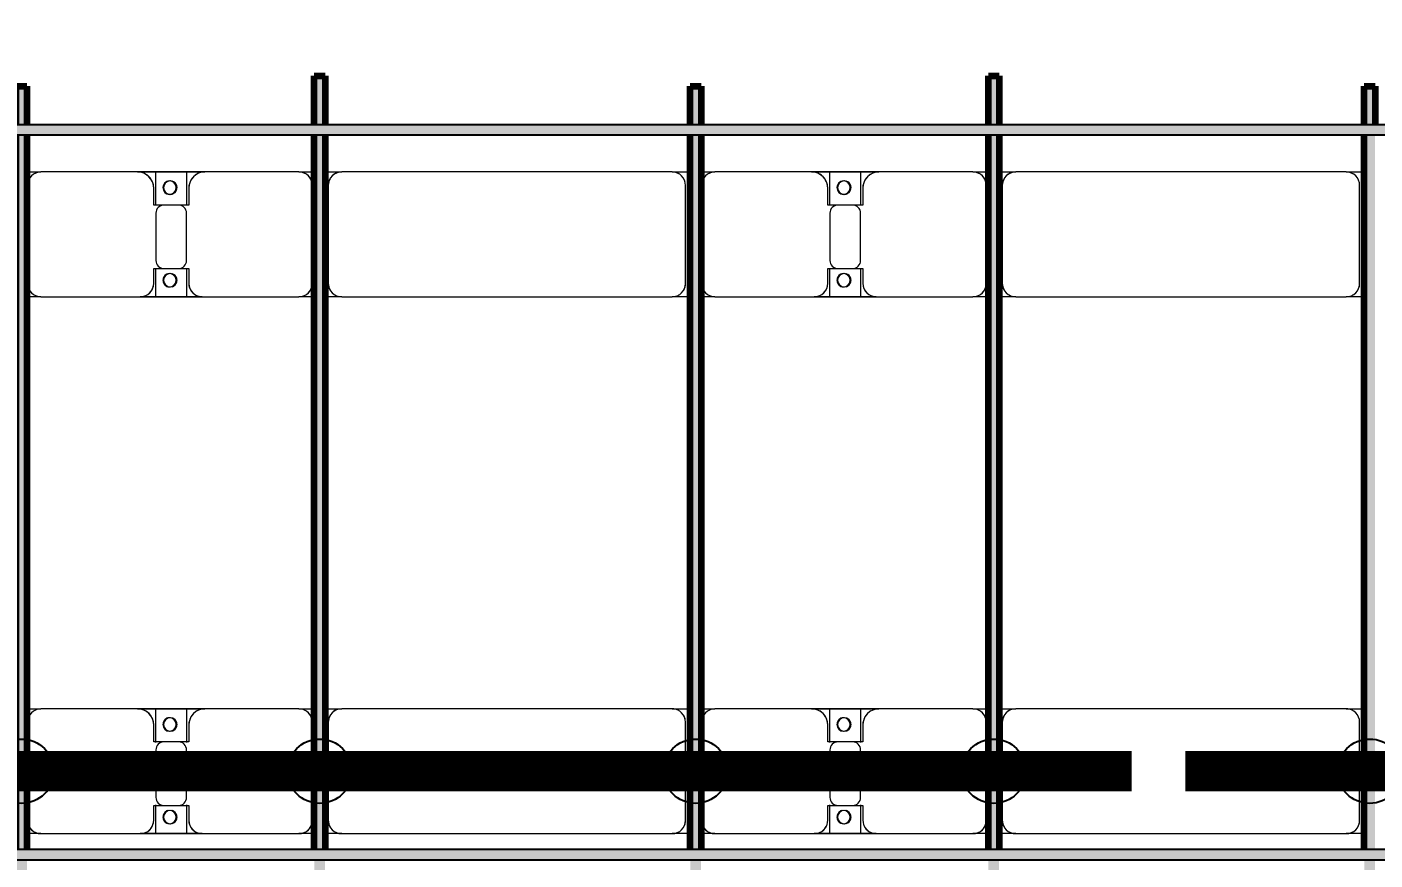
# Model space of a CAD drawing. Header units: millimetres. Extents: x -268744 to 115753, y -96240 to -10461.
# Drawn here: x -125289 to -120269, y -22647 to -19543 of the extents above; entities that cross this region are included whole.
import ezdxf

# ---------------------------------------------------------------- set-up
doc = ezdxf.new("R2010")
doc.units = ezdxf.units.MM
for name, color, linetype, lineweight in [('A-ANNO-DIMS', 211, 'Continuous', 9), ('A-ANNO-DIMS-900', 211, 'Continuous', 9), ('A-GENM', 13, 'Continuous', 9), ('S-BEAM', 12, 'Continuous', 9)]:
    doc.layers.add(name, color=color, linetype=linetype, lineweight=lineweight)
doc.layers.add('GC-HOP 40x60 GIA CUONG', color=1, linetype='Continuous')
doc.styles.add('Trebuchet MS', font='trebuc.ttf', dxfattribs={"width": 0.8, "height": 2700})
doc.dimstyles.new('Arc_Length_-_3mm_Trebuchet_MS_3', dxfattribs={"dimscale": 304.8, "dimtxt": 2783.567448, "dimasz": 2.952756, "dimexe": 4.429134, "dimexo": 4.429134, "dimgap": 0.885827, "dimtad": 1, "dimdec": 0, "dimrnd": 10, "dimzin": 0, "dimdsep": 46, "dimtxsty": 'Trebuchet MS', "dimblk1": 'OBLIQUE', "dimblk2": 'OBLIQUE', "dimsah": 1, "dimcen": 0.09, "dimdle": 2.952756, "dimazin": 0, "dimtfac": 1, "dimtdec": 4, "dimtix": 1, "dimtmove": 0, "dimatfit": 3, "dimfxl": 1, "dimtvp": 1, "dimtfill": 1, "dimtolj": 1, "dimtzin": 0, "dimarcsym": 2})

# ---------------------------------------------------------------- blocks, each defined once
blk = doc.blocks.new('Dầm C52 - Hộp 40x60-104813-KHUNG KẾT CẤU BÈ PIN 1')
at = {"layer": 'S-BEAM', "lineweight": 25}
blk.add_hatch(color=4, dxfattribs=at).paths.add_polyline_path([(-145811, -20), (145811, -20), (145811, 20), (-145811, 20)])
at = {"layer": 'S-BEAM', "color": 4, "lineweight": 25}
for p, q in [((-145811, 20), (145811, 20)), ((145811, -20), (-145811, -20))]:
    blk.add_line(p, q, dxfattribs=at)
blk = doc.blocks.new('Dầm C52 - Hộp 40x60-V24-KHUNG KẾT CẤU BÈ PIN 1')
at = {"layer": 'S-BEAM', "lineweight": 25}
blk.add_hatch(color=4, dxfattribs=at).paths.add_polyline_path([(-145811, -20), (145811, -20), (145811, 20), (-145811, 20)])
at = {"layer": 'S-BEAM', "color": 4, "lineweight": 25}
for p, q in [((-145811, 20), (145811, 20)), ((145811, -20), (-145811, -20))]:
    blk.add_line(p, q, dxfattribs=at)
blk = doc.blocks.new('Dai phao do pin - DẢI PHAO ĐỠ PIN-V53-KHUNG KẾT CẤU BÈ PIN 1')
at = {"layer": 'A-GENM', "color": 7}
for p, q in [((55937.6, 241.6), (55989.7, 241.6)), ((55937.6, 241.6), (55989.7, 241.6)), ((56349.7, 241.6), (55989.7, 241.6)), ((56349.7, 241.6), (56532.2, 241.6)), ((56532.2, 241.6), (56349.7, 241.6)), ((56417.8, 241.6), (56600.3, 241.6)), ((56417.8, 116.2), (56417.8, 241.6)), ((56600.3, 241.6), (56417.8, 241.6)), ((56532.2, 241.6), (56532.2, 116.2)), ((56950.3, 241.6), (56600.3, 241.6)), ((56950.3, 241.6), (57007.6, 241.6)), ((56950.3, 241.6), (57007.6, 241.6)), ((57047.6, 241.6), (57109.7, 241.6)), ((57047.6, 241.6), (57109.7, 241.6)), ((58340.3, 241.6), (57109.7, 241.6)), ((58340.3, 241.6), (58407.6, 241.6)), ((58340.3, 241.6), (58407.6, 241.6)), ((58447.6, 241.6), (58499.7, 241.6)), ((58447.6, 241.6), (58499.7, 241.6)), ((58859.7, 241.6), (58499.7, 241.6)), ((58859.7, 241.6), (59042.2, 241.6)), ((59042.2, 241.6), (58859.7, 241.6)), ((58927.8, 241.6), (59110.3, 241.6)), ((58927.8, 116.2), (58927.8, 241.6)), ((59110.3, 241.6), (58927.8, 241.6)), ((59042.2, 241.6), (59042.2, 116.2)), ((59460.3, 241.6), (59110.3, 241.6)), ((59460.3, 241.6), (59517.6, 241.6)), ((59460.3, 241.6), (59517.6, 241.6)), ((59557.6, 241.6), (59619.7, 241.6)), ((59557.6, 241.6), (59619.7, 241.6)), ((60850.3, 241.6), (59619.7, 241.6)), ((60850.3, 241.6), (60917.6, 241.6)), ((60850.3, 241.6), (60917.6, 241.6)), ((55939.7, 191.6), (55939.7, -173.4)), ((56409.7, 118.2), (56409.7, 181.6)), ((56540.3, 181.6), (56540.3, 118.2)), ((57000.3, -173.4), (57000.3, 191.6)), ((57059.7, 191.6), (57059.7, -173.4)), ((58390.3, -173.4), (58390.3, 191.6)), ((58449.7, 191.6), (58449.7, -173.4)), ((58919.7, 118.2), (58919.7, 181.6)), ((59050.3, 181.6), (59050.3, 118.2)), ((59510.3, -173.4), (59510.3, 191.6)), ((59569.7, 191.6), (59569.7, -173.4)), ((60900.3, -173.4), (60900.3, 191.6)), ((56502.2, 118.2), (56409.7, 118.2)), ((56540.3, 118.2), (56447.8, 118.2)), ((59012.2, 118.2), (58919.7, 118.2)), ((59050.3, 118.2), (58957.8, 118.2)), ((56417.8, 88.2), (56417.8, -88.2)), ((56532.2, -88.2), (56532.2, 88.2)), ((58927.8, 88.2), (58927.8, -88.2)), ((59042.2, -88.2), (59042.2, 88.2)), ((56409.7, -173.4), (56409.7, -118.2)), ((56409.7, -118.2), (56502.2, -118.2)), ((56417.8, -223.4), (56417.8, -116.2)), ((56447.8, -118.2), (56540.3, -118.2)), ((56532.2, -116.2), (56532.2, -223.4)), ((56540.3, -118.2), (56540.3, -173.4)), ((58919.7, -173.4), (58919.7, -118.2)), ((58919.7, -118.2), (59012.2, -118.2)), ((58927.8, -223.4), (58927.8, -116.2)), ((58957.8, -118.2), (59050.3, -118.2)), ((59042.2, -116.2), (59042.2, -223.4)), ((59050.3, -118.2), (59050.3, -173.4)), ((55989.7, -223.4), (55937.6, -223.4)), ((55989.7, -223.4), (55937.6, -223.4)), ((55989.7, -223.4), (56359.7, -223.4)), ((56532.2, -223.4), (56359.7, -223.4)), ((56359.7, -223.4), (56532.2, -223.4)), ((56590.3, -223.4), (56417.8, -223.4)), ((56417.8, -223.4), (56590.3, -223.4)), ((56590.3, -223.4), (56950.3, -223.4)), ((57007.6, -223.4), (56950.3, -223.4)), ((57007.6, -223.4), (56950.3, -223.4)), ((57109.7, -223.4), (57047.6, -223.4)), ((57109.7, -223.4), (57047.6, -223.4)), ((57109.7, -223.4), (58340.3, -223.4)), ((58407.6, -223.4), (58340.3, -223.4)), ((58407.6, -223.4), (58340.3, -223.4)), ((58499.7, -223.4), (58447.6, -223.4)), ((58499.7, -223.4), (58447.6, -223.4)), ((58499.7, -223.4), (58869.7, -223.4)), ((59042.2, -223.4), (58869.7, -223.4)), ((58869.7, -223.4), (59042.2, -223.4)), ((59100.3, -223.4), (58927.8, -223.4)), ((58927.8, -223.4), (59100.3, -223.4)), ((59100.3, -223.4), (59460.3, -223.4)), ((59517.6, -223.4), (59460.3, -223.4)), ((59517.6, -223.4), (59460.3, -223.4)), ((59619.7, -223.4), (59557.6, -223.4)), ((59619.7, -223.4), (59557.6, -223.4)), ((59619.7, -223.4), (60850.3, -223.4)), ((60917.6, -223.4), (60850.3, -223.4)), ((60917.6, -223.4), (60850.3, -223.4))]:
    blk.add_line(p, q, dxfattribs=at)
for centre, radius, start, end in [((55989.7, 191.6), 50, 90, 180), ((55989.7, 191.6), 50, 105, 180), ((56349.7, 181.6), 60, 0, 90), ((56349.7, 181.6), 60, 0, 60), ((56468.6, 183.2), 25, 360, 180), ((56468.6, 183.2), 25, 360, 165), ((56471.4, 183.2), 25, 0, 180), ((56471.4, 183.2), 25, 90, 180), ((56471.4, 183.2), 25, 15, 75), ((56600.3, 181.6), 60, 90, 180), ((56600.3, 181.6), 60, 120, 180), ((56950.3, 191.6), 50, 0, 90), ((56950.3, 191.6), 50, 0, 75), ((57109.7, 191.6), 50, 90, 180), ((57109.7, 191.6), 50, 150, 180), ((57109.7, 191.6), 50, 105, 135), ((58340.3, 191.6), 50, 0, 90), ((58340.3, 191.6), 50, 60, 90), ((58340.3, 191.6), 50, 15, 30), ((58499.7, 191.6), 50, 90, 180), ((58499.7, 191.6), 50, 105, 180), ((58859.7, 181.6), 60, 0, 90), ((58859.7, 181.6), 60, 0, 60), ((58978.6, 183.2), 25, 360, 180), ((58978.6, 183.2), 25, 360, 165), ((58981.4, 183.2), 25, 360, 180), ((58981.4, 183.2), 25, 90, 180), ((58981.4, 183.2), 25, 15, 75), ((59110.3, 181.6), 60, 90, 180), ((59110.3, 181.6), 60, 120, 180), ((59460.3, 191.6), 50, 360, 90), ((59460.3, 191.6), 50, 360, 75), ((59619.7, 191.6), 50, 90, 180), ((59619.7, 191.6), 50, 150, 180), ((59619.7, 191.6), 50, 105, 135), ((60850.3, 191.6), 50, 0, 90), ((60850.3, 191.6), 50, 59.6775, 90), ((60850.3, 191.6), 50, 15, 30), ((56468.6, 183.2), 25, 180, 360), ((56471.4, 183.2), 25, 180, 0), ((56471.4, 183.2), 25, 180, 300), ((56468.6, 183.2), 25, 210, 360), ((56471.4, 183.2), 25, 330, 345), ((58978.6, 183.2), 25, 180, 0), ((58981.4, 183.2), 25, 180, 0), ((58981.4, 183.2), 25, 180, 300), ((58978.6, 183.2), 25, 210, 0), ((58981.4, 183.2), 25, 330, 345), ((56447.8, 88.2), 30, 90, 180), ((56502.2, 88.2), 30, 0, 90), ((58957.8, 88.2), 30, 90, 180), ((59012.2, 88.2), 30, 360, 90), ((56447.8, -88.2), 30, 180, 270), ((56502.2, -88.2), 30, 270, 0), ((58957.8, -88.2), 30, 180, 270), ((59012.2, -88.2), 30, 270, 0), ((56468.6, -161.8), 25, 360, 180), ((56468.6, -161.8), 25, 105, 165), ((56471.4, -161.8), 25, 0, 180), ((56471.4, -161.8), 25, 105, 180), ((56468.6, -161.8), 25, 360, 75), ((56471.4, -161.8), 25, 15, 75), ((58978.6, -161.8), 25, 360, 180), ((58978.6, -161.8), 25, 105, 165), ((58981.4, -161.8), 25, 360, 180), ((58981.4, -161.8), 25, 105, 180), ((58978.6, -161.8), 25, 360, 75), ((58981.4, -161.8), 25, 15, 75), ((55989.7, -173.4), 50, 180, 270), ((55989.7, -173.4), 50, 180, 255), ((56359.7, -173.4), 50, 270, 360), ((56359.7, -173.4), 50, 285, 0), ((56468.6, -161.8), 25, 180, 0), ((56468.6, -161.8), 25, 195, 0), ((56471.4, -161.8), 25, 180, 0), ((56471.4, -161.8), 25, 180, 270), ((56471.4, -161.8), 25, 285, 345), ((56590.3, -173.4), 50, 180, 270), ((56590.3, -173.4), 50, 180, 255), ((56950.3, -173.4), 50, 270, 0), ((56950.3, -173.4), 50, 285, 0), ((57109.7, -173.4), 50, 180, 270), ((57109.7, -173.4), 50, 180, 210), ((58340.3, -173.4), 50, 270, 0), ((58340.3, -173.4), 50, 330, 360), ((58499.7, -173.4), 50, 180, 270), ((58499.7, -173.4), 50, 180, 255), ((58869.7, -173.4), 50, 270, 0), ((58869.7, -173.4), 50, 285, 0), ((58978.6, -161.8), 25, 180, 360), ((58978.6, -161.8), 25, 195, 360), ((58981.4, -161.8), 25, 180, 0), ((58981.4, -161.8), 25, 180, 270), ((58981.4, -161.8), 25, 285, 345), ((59100.3, -173.4), 50, 180, 270), ((59100.3, -173.4), 50, 180, 255), ((59460.3, -173.4), 50, 270, 360), ((59460.3, -173.4), 50, 285, 360), ((59619.7, -173.4), 50, 180, 270), ((59619.7, -173.4), 50, 180, 210), ((60850.3, -173.4), 50, 270, 360), ((60850.3, -173.4), 50, 330, 360), ((57109.7, -173.4), 50, 240, 270), ((58340.3, -173.4), 50, 285, 300), ((59619.7, -173.4), 50, 240, 270), ((60850.3, -173.4), 50, 285, 300)]:
    blk.add_arc(centre, radius, start, end, dxfattribs=at)
blk = doc.blocks.new('Dai phao do pin - DẢI PHAO ĐỠ PIN-V54-KHUNG KẾT CẤU BÈ PIN 1')
at = {"layer": 'A-GENM', "color": 7}
for p, q in [((55937.6, 241.6), (55989.7, 241.6)), ((55937.6, 241.6), (55989.7, 241.6)), ((56349.7, 241.6), (55989.7, 241.6)), ((56349.7, 241.6), (56532.2, 241.6)), ((56532.2, 241.6), (56349.7, 241.6)), ((56417.8, 241.6), (56600.3, 241.6)), ((56417.8, 116.2), (56417.8, 241.6)), ((56600.3, 241.6), (56417.8, 241.6)), ((56532.2, 241.6), (56532.2, 116.2)), ((56950.3, 241.6), (56600.3, 241.6)), ((56950.3, 241.6), (57007.6, 241.6)), ((56950.3, 241.6), (57007.6, 241.6)), ((57047.6, 241.6), (57109.7, 241.6)), ((57047.6, 241.6), (57109.7, 241.6)), ((58340.3, 241.6), (57109.7, 241.6)), ((58340.3, 241.6), (58407.6, 241.6)), ((58340.3, 241.6), (58407.6, 241.6)), ((58447.6, 241.6), (58499.7, 241.6)), ((58447.6, 241.6), (58499.7, 241.6)), ((58859.7, 241.6), (58499.7, 241.6)), ((58859.7, 241.6), (59042.2, 241.6)), ((59042.2, 241.6), (58859.7, 241.6)), ((58927.8, 241.6), (59110.3, 241.6)), ((58927.8, 116.2), (58927.8, 241.6)), ((59110.3, 241.6), (58927.8, 241.6)), ((59042.2, 241.6), (59042.2, 116.2)), ((59460.3, 241.6), (59110.3, 241.6)), ((59460.3, 241.6), (59517.6, 241.6)), ((59460.3, 241.6), (59517.6, 241.6)), ((59557.6, 241.6), (59619.7, 241.6)), ((59557.6, 241.6), (59619.7, 241.6)), ((60850.3, 241.6), (59619.7, 241.6)), ((60850.3, 241.6), (60917.6, 241.6)), ((60850.3, 241.6), (60917.6, 241.6)), ((55939.7, 191.6), (55939.7, -173.4)), ((56409.7, 118.2), (56409.7, 181.6)), ((56540.3, 181.6), (56540.3, 118.2)), ((57000.3, -173.4), (57000.3, 191.6)), ((57059.7, 191.6), (57059.7, -173.4)), ((58390.3, -173.4), (58390.3, 191.6)), ((58449.7, 191.6), (58449.7, -173.4)), ((58919.7, 118.2), (58919.7, 181.6)), ((59050.3, 181.6), (59050.3, 118.2)), ((59510.3, -173.4), (59510.3, 191.6)), ((59569.7, 191.6), (59569.7, -173.4)), ((60900.3, -173.4), (60900.3, 191.6)), ((56502.2, 118.2), (56409.7, 118.2)), ((56540.3, 118.2), (56447.8, 118.2)), ((59012.2, 118.2), (58919.7, 118.2)), ((59050.3, 118.2), (58957.8, 118.2)), ((56417.8, 88.2), (56417.8, -88.2)), ((56532.2, -88.2), (56532.2, 88.2)), ((58927.8, 88.2), (58927.8, -88.2)), ((59042.2, -88.2), (59042.2, 88.2)), ((56409.7, -173.4), (56409.7, -118.2)), ((56409.7, -118.2), (56502.2, -118.2)), ((56417.8, -223.4), (56417.8, -116.2)), ((56447.8, -118.2), (56540.3, -118.2)), ((56532.2, -116.2), (56532.2, -223.4)), ((56540.3, -118.2), (56540.3, -173.4)), ((58919.7, -173.4), (58919.7, -118.2)), ((58919.7, -118.2), (59012.2, -118.2)), ((58927.8, -223.4), (58927.8, -116.2)), ((58957.8, -118.2), (59050.3, -118.2)), ((59042.2, -116.2), (59042.2, -223.4)), ((59050.3, -118.2), (59050.3, -173.4)), ((55989.7, -223.4), (55937.6, -223.4)), ((55989.7, -223.4), (55937.6, -223.4)), ((55989.7, -223.4), (56359.7, -223.4)), ((56532.2, -223.4), (56359.7, -223.4)), ((56359.7, -223.4), (56532.2, -223.4)), ((56590.3, -223.4), (56417.8, -223.4)), ((56417.8, -223.4), (56590.3, -223.4)), ((56590.3, -223.4), (56950.3, -223.4)), ((57007.6, -223.4), (56950.3, -223.4)), ((57007.6, -223.4), (56950.3, -223.4)), ((57109.7, -223.4), (57047.6, -223.4)), ((57109.7, -223.4), (57047.6, -223.4)), ((57109.7, -223.4), (58340.3, -223.4)), ((58407.6, -223.4), (58340.3, -223.4)), ((58407.6, -223.4), (58340.3, -223.4)), ((58499.7, -223.4), (58447.6, -223.4)), ((58499.7, -223.4), (58447.6, -223.4)), ((58499.7, -223.4), (58869.7, -223.4)), ((59042.2, -223.4), (58869.7, -223.4)), ((58869.7, -223.4), (59042.2, -223.4)), ((59100.3, -223.4), (58927.8, -223.4)), ((58927.8, -223.4), (59100.3, -223.4)), ((59100.3, -223.4), (59460.3, -223.4)), ((59517.6, -223.4), (59460.3, -223.4)), ((59517.6, -223.4), (59460.3, -223.4)), ((59619.7, -223.4), (59557.6, -223.4)), ((59619.7, -223.4), (59557.6, -223.4)), ((59619.7, -223.4), (60850.3, -223.4)), ((60917.6, -223.4), (60850.3, -223.4)), ((60917.6, -223.4), (60850.3, -223.4))]:
    blk.add_line(p, q, dxfattribs=at)
for centre, radius, start, end in [((55989.7, 191.6), 50, 90, 180), ((55989.7, 191.6), 50, 105, 180), ((56349.7, 181.6), 60, 0, 90), ((56349.7, 181.6), 60, 0, 60), ((56468.6, 183.2), 25, 360, 180), ((56468.6, 183.2), 25, 360, 165), ((56471.4, 183.2), 25, 0, 180), ((56471.4, 183.2), 25, 90, 180), ((56471.4, 183.2), 25, 15, 75), ((56600.3, 181.6), 60, 90, 180), ((56600.3, 181.6), 60, 120, 180), ((56950.3, 191.6), 50, 0, 90), ((56950.3, 191.6), 50, 0, 75), ((57109.7, 191.6), 50, 90, 180), ((57109.7, 191.6), 50, 150, 180), ((57109.7, 191.6), 50, 105, 135), ((58340.3, 191.6), 50, 0, 90), ((58340.3, 191.6), 50, 60, 90), ((58340.3, 191.6), 50, 15, 30), ((58499.7, 191.6), 50, 90, 180), ((58499.7, 191.6), 50, 105, 180), ((58859.7, 181.6), 60, 0, 90), ((58859.7, 181.6), 60, 0, 60), ((58978.6, 183.2), 25, 360, 180), ((58978.6, 183.2), 25, 360, 165), ((58981.4, 183.2), 25, 360, 180), ((58981.4, 183.2), 25, 90, 180), ((58981.4, 183.2), 25, 15, 75), ((59110.3, 181.6), 60, 90, 180), ((59110.3, 181.6), 60, 120, 180), ((59460.3, 191.6), 50, 360, 90), ((59460.3, 191.6), 50, 360, 75), ((59619.7, 191.6), 50, 90, 180), ((59619.7, 191.6), 50, 150, 180), ((59619.7, 191.6), 50, 105, 135), ((60850.3, 191.6), 50, 0, 90), ((60850.3, 191.6), 50, 59.6775, 90), ((60850.3, 191.6), 50, 15, 30), ((56468.6, 183.2), 25, 180, 360), ((56471.4, 183.2), 25, 180, 0), ((56471.4, 183.2), 25, 180, 300), ((56468.6, 183.2), 25, 210, 360), ((56471.4, 183.2), 25, 330, 345), ((58978.6, 183.2), 25, 180, 0), ((58981.4, 183.2), 25, 180, 0), ((58981.4, 183.2), 25, 180, 300), ((58978.6, 183.2), 25, 210, 0), ((58981.4, 183.2), 25, 330, 345), ((56447.8, 88.2), 30, 90, 180), ((56502.2, 88.2), 30, 0, 90), ((58957.8, 88.2), 30, 90, 180), ((59012.2, 88.2), 30, 360, 90), ((56447.8, -88.2), 30, 180, 270), ((56502.2, -88.2), 30, 270, 0), ((58957.8, -88.2), 30, 180, 270), ((59012.2, -88.2), 30, 270, 0), ((56468.6, -161.8), 25, 360, 180), ((56468.6, -161.8), 25, 105, 165), ((56471.4, -161.8), 25, 0, 180), ((56471.4, -161.8), 25, 105, 180), ((56468.6, -161.8), 25, 360, 75), ((56471.4, -161.8), 25, 15, 75), ((58978.6, -161.8), 25, 360, 180), ((58978.6, -161.8), 25, 105, 165), ((58981.4, -161.8), 25, 360, 180), ((58981.4, -161.8), 25, 105, 180), ((58978.6, -161.8), 25, 360, 75), ((58981.4, -161.8), 25, 15, 75), ((55989.7, -173.4), 50, 180, 270), ((55989.7, -173.4), 50, 180, 255), ((56359.7, -173.4), 50, 270, 360), ((56359.7, -173.4), 50, 285, 0), ((56468.6, -161.8), 25, 180, 0), ((56468.6, -161.8), 25, 195, 0), ((56471.4, -161.8), 25, 180, 0), ((56471.4, -161.8), 25, 180, 270), ((56471.4, -161.8), 25, 285, 345), ((56590.3, -173.4), 50, 180, 270), ((56590.3, -173.4), 50, 180, 255), ((56950.3, -173.4), 50, 270, 0), ((56950.3, -173.4), 50, 285, 0), ((57109.7, -173.4), 50, 180, 270), ((57109.7, -173.4), 50, 180, 210), ((58340.3, -173.4), 50, 270, 0), ((58340.3, -173.4), 50, 330, 360), ((58499.7, -173.4), 50, 180, 270), ((58499.7, -173.4), 50, 180, 255), ((58869.7, -173.4), 50, 270, 0), ((58869.7, -173.4), 50, 285, 0), ((58978.6, -161.8), 25, 180, 360), ((58978.6, -161.8), 25, 195, 360), ((58981.4, -161.8), 25, 180, 0), ((58981.4, -161.8), 25, 180, 270), ((58981.4, -161.8), 25, 285, 345), ((59100.3, -173.4), 50, 180, 270), ((59100.3, -173.4), 50, 180, 255), ((59460.3, -173.4), 50, 270, 360), ((59460.3, -173.4), 50, 285, 360), ((59619.7, -173.4), 50, 180, 270), ((59619.7, -173.4), 50, 180, 210), ((60850.3, -173.4), 50, 270, 360), ((60850.3, -173.4), 50, 330, 360), ((57109.7, -173.4), 50, 240, 270), ((58340.3, -173.4), 50, 285, 300), ((59619.7, -173.4), 50, 240, 270), ((60850.3, -173.4), 50, 285, 300)]:
    blk.add_arc(centre, radius, start, end, dxfattribs=at)
blk = doc.blocks.new('Dầm C52 - Dầm C52-102503-KHUNG KẾT CẤU BÈ PIN 1')
at = {"layer": 'S-BEAM', "lineweight": 140}
h = blk.add_hatch(color=1, dxfattribs=at)
h.paths.add_polyline_path([(-25480.9, 20), (-25480.9, -20), (-25440.9, -20), (-25440.9, 20)])
h.paths.add_polyline_path([(-25400.9, 20), (-25400.9, -20), (-19440.9, -20), (-19443, 20), (-24983.5, 20)])
h.paths.add_polyline_path([(-19400.9, 20), (-19400.9, -20), (-13440.9, -20), (-13440.9, 20), (-17596.2, 20)])
h.paths.add_polyline_path([(-13400.9, -20), (-7440.9, -20), (-7440.9, 20), (-13400.9, 20)])
h.paths.add_polyline_path([(-7400.9, -20), (-1440.9, -20), (-1440.9, 20), (-7400.9, 20)])
h.paths.add_polyline_path([(-1400.9, -20), (4559.1, -20), (4559.1, 20), (-1400.9, 20)])
h.paths.add_polyline_path([(4599.1, -20), (10559.1, -20), (10559.1, 20), (4599.1, 20)])
h.paths.add_polyline_path([(10599.1, 20), (10599.1, -20), (16559.1, -20), (16559.1, 20), (11952.8, 20)])
h.paths.add_polyline_path([(16599.1, -20), (22559.1, -20), (22559.1, 20), (16599.1, 20)])
h.paths.add_polyline_path([(22599.1, -20), (25259.1, -20), (25259.1, 20), (22599.1, 20)])
h.paths.add_polyline_path([(25299.1, -20), (25441.8, -20), (25441.8, 20), (25299.1, 20)])
at = {"layer": 'S-BEAM', "color": 1, "lineweight": 140}
for p, q in [((22599.1, 20), (25259.1, 20)), ((25299.1, 20), (25441.8, 20)), ((25441.8, 20), (25441.8, -20)), ((25259.1, -20), (22599.1, -20)), ((25441.8, -20), (25299.1, -20))]:
    blk.add_line(p, q, dxfattribs=at)
blk = doc.blocks.new('Dầm C52 - Dầm C52-V2-KHUNG KẾT CẤU BÈ PIN 1')
at = {"layer": 'S-BEAM', "lineweight": 140}
h = blk.add_hatch(color=1, dxfattribs=at)
h.paths.add_polyline_path([(-25480.9, 20), (-25480.9, -20), (-25440.9, -20), (-25440.9, 20)])
h.paths.add_polyline_path([(-25400.9, 20), (-25400.9, -20), (-19440.9, -20), (-19443, 20), (-24983.5, 20)])
h.paths.add_polyline_path([(-19400.9, 20), (-19400.9, -20), (-13440.9, -20), (-13440.9, 20), (-18519.6, 20)])
h.paths.add_polyline_path([(-13400.9, -20), (-7440.9, -20), (-7440.9, 20), (-13400.9, 20)])
h.paths.add_polyline_path([(-7400.9, 20), (-7400.9, -20), (-1440.9, -20), (-1440.9, 20), (-6515.3, 20)])
h.paths.add_polyline_path([(-1400.9, 20), (-1400.9, -20), (4559.1, -20), (4559.1, 20), (-974.9, 20)])
h.paths.add_polyline_path([(4599.1, -20), (10559.1, -20), (10559.1, 20), (4599.1, 20)])
h.paths.add_polyline_path([(10599.1, -20), (16559.1, -20), (16559.1, 20), (10599.1, 20)])
h.paths.add_polyline_path([(16599.1, 20), (16599.1, -20), (22559.1, -20), (22559.1, 20), (17493.2, 20)])
h.paths.add_polyline_path([(22599.1, 20), (22599.1, -20), (25259.1, -20), (25259.1, 20), (23033.7, 20)])
h.paths.add_polyline_path([(25299.1, -20), (25480.9, -20), (25480.9, 20), (25299.1, 20)])
at = {"layer": 'S-BEAM', "color": 1, "lineweight": 140}
for p, q in [((22599.1, 20), (25259.1, 20)), ((25299.1, 20), (25480.9, 20)), ((25480.9, 20), (25480.9, -20)), ((25259.1, -20), (22599.1, -20)), ((25480.9, -20), (25299.1, -20))]:
    blk.add_line(p, q, dxfattribs=at)
blk = doc.blocks.new('Dầm C52 - Dầm C52-V19-KHUNG KẾT CẤU BÈ PIN 1')
at = {"layer": 'S-BEAM', "lineweight": 140}
h = blk.add_hatch(color=1, dxfattribs=at)
h.paths.add_polyline_path([(-25480.9, 20), (-25480.9, -20), (-25440.9, -20), (-25445.2, 20)])
h.paths.add_polyline_path([(-25400.9, -20), (-19440.9, -20), (-19443, 20), (-25400.9, 20)])
h.paths.add_polyline_path([(-19400.9, -20), (-13440.9, -20), (-13440.9, 20), (-19400.9, 20)])
h.paths.add_polyline_path([(-13400.9, -20), (-7440.9, -20), (-7440.9, 20), (-13400.9, 20)])
h.paths.add_polyline_path([(-7400.9, -20), (-1440.9, -20), (-1440.9, 20), (-7400.9, 20)])
h.paths.add_polyline_path([(-1400.9, -20), (4559.1, -20), (4559.1, 20), (-1400.9, 20)])
h.paths.add_polyline_path([(4599.1, -20), (10559.1, -20), (10559.1, 20), (4599.1, 20)])
h.paths.add_polyline_path([(10599.1, -20), (16559.1, -20), (16559.1, 20), (10599.1, 20)])
h.paths.add_polyline_path([(16599.1, -20), (22559.1, -20), (22559.1, 20), (16599.1, 20)])
h.paths.add_polyline_path([(22599.1, -20), (25259.1, -20), (25259.1, 20), (22599.1, 20)])
h.paths.add_polyline_path([(25299.1, 20), (25299.1, -20), (25441.8, -20), (25441.8, 20)])
at = {"layer": 'S-BEAM', "color": 1, "lineweight": 140}
for p, q in [((22599.1, 20), (25259.1, 20)), ((25299.1, 20), (25441.8, 20)), ((25441.8, 20), (25441.8, -20)), ((25441.8, -20), (25299.1, -20))]:
    blk.add_line(p, q, dxfattribs=at)
blk = doc.blocks.new('be pin 1_rvt-1-KHUNG KẾT CẤU BÈ PIN 1')
at = {"layer": 'A-GENM', "lineweight": 9}
for name, p in [('Dai phao do pin - DẢI PHAO ĐỠ PIN-V54-KHUNG KẾT CẤU BÈ PIN 1', (-181226.8, -20324.7)), ('Dai phao do pin - DẢI PHAO ĐỠ PIN-V53-KHUNG KẾT CẤU BÈ PIN 1', (-181226.8, -22324.7))]:
    blk.add_blockref(name, p, dxfattribs=at)
at = {"layer": 'S-BEAM', "lineweight": 9, "rotation": 90.00000000032618}
for name, p in [('Dầm C52 - Dầm C52-V2-KHUNG KẾT CẤU BÈ PIN 1', (-124199.1, -45205.6)), ('Dầm C52 - Dầm C52-V2-KHUNG KẾT CẤU BÈ PIN 1', (-121689.1, -45205.6)), ('Dầm C52 - Dầm C52-102503-KHUNG KẾT CẤU BÈ PIN 1', (-125309.1, -45205.6)), ('Dầm C52 - Dầm C52-102503-KHUNG KẾT CẤU BÈ PIN 1', (-122799.1, -45205.6)), ('Dầm C52 - Dầm C52-V19-KHUNG KẾT CẤU BÈ PIN 1', (-120289.1, -45205.6))]:
    blk.add_blockref(name, p, dxfattribs=at)
at = {"layer": 'S-BEAM', "lineweight": 9}
for name, p in [('Dầm C52 - Hộp 40x60-V24-KHUNG KẾT CẤU BÈ PIN 1', (-110896.7, -19926.5)), ('Dầm C52 - Hộp 40x60-104813-KHUNG KẾT CẤU BÈ PIN 1', (-110896.7, -22626.5))]:
    blk.add_blockref(name, p, dxfattribs=at)
blk = doc.blocks.new('DIMBLOCK3-KHUNG KẾT CẤU BÈ PIN 1')
at = {"layer": 'A-ANNO-DIMS-900', "transparency": 16777216}
for p, q in [((-183734, -14861.3), (-183734, -13511.3)), ((-110909, -14861.3), (-110909, -13511.3)), ((-183734, -14861.3), (-110909, -14861.3)), ((-183734, -14861.3), (-183734, -18738.1)), ((-110909, -14861.3), (-110909, -18738.1))]:
    blk.add_line(p, q, dxfattribs=at)
at = {"layer": 'A-ANNO-DIMS-900', "lineweight": 70, "transparency": 16777216}
for p, q in [((-183734, -14861.3), (-183284, -14411.3)), ((-110909, -14861.3), (-110459, -14411.3)), ((-183734, -14861.3), (-184184, -15311.3)), ((-110909, -14861.3), (-111359, -15311.3))]:
    blk.add_line(p, q, dxfattribs=at)
at = {"layer": 'A-ANNO-DIMS-900', "color": 0, "transparency": 16777216, "insert": (-150859.9, -11136.4), "char_height": 2700, "width": 8492.24, "attachment_point": 1, "line_spacing_factor": 1.048425, "style": 'Trebuchet MS', "bg_fill": 3, "box_fill_scale": 1.25, "bg_fill_color": 256, "bg_fill_true_color": 13158600, "bg_fill_transparency": 0}
blk.add_mtext('72830', dxfattribs=at)
blk = doc.blocks.new('_Oblique')
at = {"color": 0, "linetype": 'ByBlock', "lineweight": -2}
blk.add_line((-0.5, -0.5), (0.5, 0.5), dxfattribs=at)

msp = doc.modelspace()

# ---------------------------------------------------------------- linework, layer by layer
at = {"layer": 'GC-HOP 40x60 GIA CUONG', "const_width": 150}
for points in [[(-135727, -22315.6), (-121175.8, -22315.6)], [(-120975.8, -22315.6), (-106425.9, -22315.6)]]:
    msp.add_lwpolyline(points, dxfattribs=at)
at = {"layer": 'GC-HOP 40x60 GIA CUONG'}
for centre in [(-125309.1, -22315.6), (-124199.1, -22315.6), (-122799.1, -22315.6), (-121689.1, -22315.6), (-120289.1, -22315.6)]:
    msp.add_circle(centre, 120, dxfattribs=at)

# ---------------------------------------------------------------- block references
at = {"lineweight": 5}
msp.add_blockref('be pin 1_rvt-1-KHUNG KẾT CẤU BÈ PIN 1', (0, 0), dxfattribs=at)

# ---------------------------------------------------------------- next in the draw order: dimensions: what is measured, and where the dimension line sits
at = {"layer": 'A-ANNO-DIMS'}
dim = msp.add_linear_dim(base=(-110909, -14861.3), p1=(-183734, -20088.1), p2=(-110909, -20088.1), angle=0, dimstyle='Arc_Length_-_3mm_Trebuchet_MS_3', override={"dimpost": '<>', "dimfxl": 72825}, dxfattribs=at)
dim.commit()
dim.dimension.update_dxf_attribs({"geometry": 'DIMBLOCK3-KHUNG KẾT CẤU BÈ PIN 1', "text_midpoint": (-147321.5, -13217.6)})

doc.saveas('drawing.dxf')
